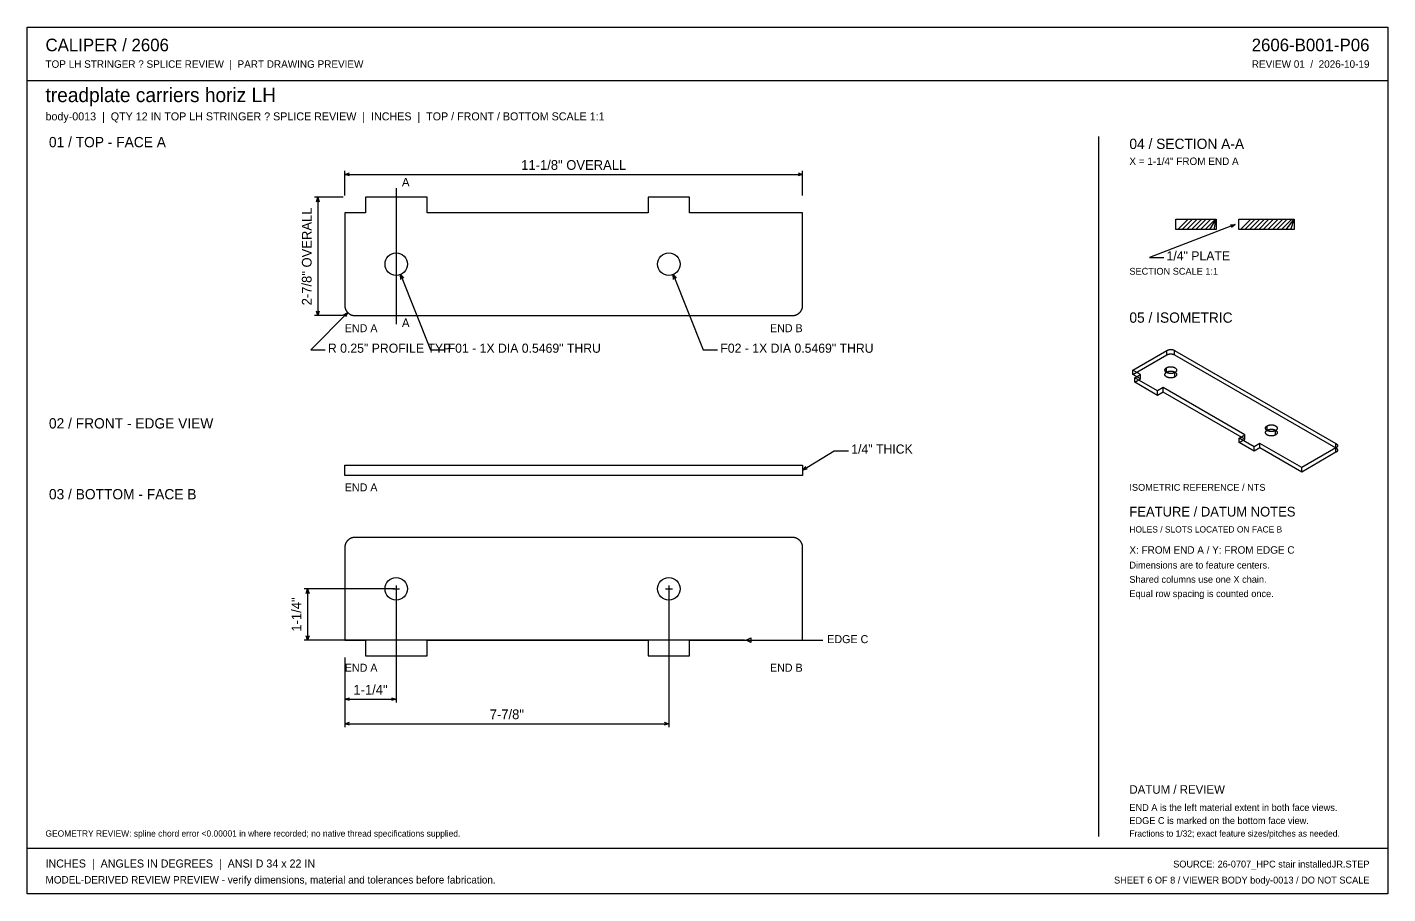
# Model space of a CAD drawing. Header units: inches. Extents: x 0.5 to 33.5, y 0.5 to 21.5.
import ezdxf
from ezdxf.enums import TextEntityAlignment as Align

# ---------------------------------------------------------------- set-up
doc = ezdxf.new("R2010")
doc.units = ezdxf.units.IN
doc.header["$MEASUREMENT"] = 0

msp = doc.modelspace()

# ---------------------------------------------------------------- linework, layer by layer
at = {"layer": 'ANNOTATION'}
for p, q in [((8.188, 17.438), (8.188, 18.035)), ((8.188, 17.951), (8.299, 17.986)), ((8.188, 17.951), (19.312, 17.951)), ((8.299, 17.917), (8.188, 17.951)), ((19.201, 17.986), (19.312, 17.951)), ((19.312, 17.951), (19.201, 17.917)), ((19.312, 17.438), (19.312, 18.035)), ((9.438, 17.618), (9.438, 14.312)), ((8.146, 17.396), (7.451, 17.396)), ((7.5, 17.285), (7.535, 17.396)), ((7.535, 17.396), (7.535, 14.521)), ((7.535, 17.396), (7.569, 17.285)), ((29.819, 16.736), (27.736, 15.931)), ((29.703, 16.728), (29.819, 16.736)), ((29.819, 16.736), (29.728, 16.664)), ((27.736, 15.931), (28.083, 15.931)), ((9.539, 15.517), (10.271, 13.688)), ((9.548, 15.401), (9.539, 15.517)), ((9.539, 15.517), (9.613, 15.427)), ((16.164, 15.517), (16.896, 13.688)), ((16.173, 15.401), (16.164, 15.517)), ((16.164, 15.517), (16.238, 15.427)), ((8.261, 14.594), (7.361, 13.688)), ((7.535, 14.521), (7.5, 14.632)), ((7.569, 14.632), (7.535, 14.521)), ((8.158, 14.54), (8.261, 14.594)), ((8.261, 14.594), (8.207, 14.491)), ((8.146, 14.521), (7.451, 14.521)), ((7.361, 13.688), (7.708, 13.688)), ((10.271, 13.688), (10.618, 13.688)), ((16.896, 13.688), (17.243, 13.688)), ((19.312, 10.764), (20.076, 11.236)), ((20.076, 11.236), (20.424, 11.236)), ((19.312, 10.764), (19.389, 10.852)), ((19.425, 10.793), (19.312, 10.764)), ((9.438, 7.965), (9.438, 7.799)), ((16.062, 7.965), (16.062, 7.799)), ((9.396, 7.882), (7.201, 7.882)), ((7.25, 7.771), (7.285, 7.882)), ((7.285, 7.882), (7.285, 6.632)), ((7.285, 7.882), (7.319, 7.771)), ((9.354, 7.882), (9.521, 7.882)), ((9.438, 7.84), (9.438, 5.118)), ((15.979, 7.882), (16.146, 7.882)), ((16.062, 7.84), (16.062, 4.521)), ((17.896, 6.632), (7.201, 6.632)), ((7.285, 6.632), (7.25, 6.743)), ((7.319, 6.743), (7.285, 6.632)), ((17.938, 6.632), (18.049, 6.688)), ((17.938, 6.632), (19.799, 6.632)), ((18.049, 6.576), (17.938, 6.632)), ((18.049, 6.688), (18.049, 6.576)), ((8.188, 6.215), (8.188, 5.118)), ((8.188, 6.215), (8.188, 4.521)), ((8.188, 5.201), (8.299, 5.236)), ((8.188, 5.201), (9.438, 5.201)), ((8.299, 5.167), (8.188, 5.201)), ((9.326, 5.236), (9.438, 5.201)), ((9.438, 5.201), (9.326, 5.167)), ((8.188, 4.604), (8.299, 4.639)), ((15.951, 4.639), (16.062, 4.604)), ((8.188, 4.604), (16.062, 4.604)), ((8.299, 4.569), (8.188, 4.604)), ((16.062, 4.604), (15.951, 4.569))]:
    msp.add_line(p, q, dxfattribs=at)
at = {"layer": 'OUTLINE'}
for p, q in [((0.472, 21.528), (33.528, 21.528)), ((0.472, 0.472), (0.472, 21.528)), ((33.528, 21.528), (33.528, 0.472)), ((0.472, 20.236), (33.528, 20.236)), ((26.5, 18.875), (26.5, 1.861)), ((10.188, 17.396), (8.688, 17.396)), ((8.688, 17.396), (8.688, 17.021)), ((10.188, 17.021), (10.188, 17.396)), ((16.562, 17.396), (15.562, 17.396)), ((15.562, 17.396), (15.562, 17.021)), ((16.562, 17.021), (16.562, 17.396)), ((8.688, 17.021), (8.188, 17.021)), ((8.188, 17.021), (8.188, 14.771)), ((15.562, 17.021), (10.188, 17.021)), ((19.312, 17.021), (16.562, 17.021)), ((19.312, 14.771), (19.312, 17.021)), ((28.382, 16.861), (29.359, 16.861)), ((28.382, 16.611), (28.382, 16.861)), ((28.424, 16.611), (28.674, 16.861)), ((28.535, 16.611), (28.785, 16.861)), ((28.646, 16.611), (28.896, 16.861)), ((28.757, 16.611), (29.007, 16.861)), ((28.868, 16.611), (29.118, 16.861)), ((28.979, 16.611), (29.229, 16.861)), ((29.09, 16.611), (29.34, 16.861)), ((29.201, 16.611), (29.359, 16.861)), ((29.312, 16.611), (29.359, 16.861)), ((29.359, 16.861), (29.359, 16.611)), ((29.905, 16.861), (31.257, 16.861)), ((29.905, 16.611), (29.905, 16.861)), ((29.947, 16.611), (30.197, 16.861)), ((30.058, 16.611), (30.308, 16.861)), ((30.169, 16.611), (30.419, 16.861)), ((30.28, 16.611), (30.53, 16.861)), ((30.391, 16.611), (30.641, 16.861)), ((30.503, 16.611), (30.753, 16.861)), ((30.614, 16.611), (30.864, 16.861)), ((30.725, 16.611), (30.975, 16.861)), ((30.836, 16.611), (31.086, 16.861)), ((30.947, 16.611), (31.197, 16.861)), ((31.058, 16.611), (31.257, 16.861)), ((31.169, 16.611), (31.257, 16.861)), ((31.257, 16.861), (31.257, 16.611)), ((29.359, 16.611), (28.382, 16.611)), ((31.257, 16.611), (29.905, 16.611)), ((8.188, 14.771), (8.188, 14.765)), ((8.188, 14.765), (8.188, 14.759)), ((8.188, 14.759), (8.188, 14.752)), ((8.188, 14.752), (8.189, 14.746)), ((8.189, 14.746), (8.189, 14.74)), ((8.189, 14.74), (8.19, 14.734)), ((8.19, 14.734), (8.191, 14.728)), ((8.191, 14.728), (8.192, 14.722)), ((8.192, 14.722), (8.194, 14.716)), ((8.194, 14.716), (8.195, 14.71)), ((8.195, 14.71), (8.197, 14.704)), ((8.197, 14.704), (8.198, 14.698)), ((8.198, 14.698), (8.2, 14.692)), ((8.2, 14.692), (8.202, 14.687)), ((8.202, 14.687), (8.204, 14.681)), ((8.204, 14.681), (8.207, 14.675)), ((8.207, 14.675), (8.209, 14.67)), ((8.209, 14.67), (8.212, 14.664)), ((8.212, 14.664), (8.214, 14.658)), ((8.214, 14.658), (8.217, 14.653)), ((8.217, 14.653), (8.22, 14.648)), ((8.22, 14.648), (8.223, 14.642)), ((8.223, 14.642), (8.226, 14.637)), ((8.226, 14.637), (8.23, 14.632)), ((8.23, 14.632), (8.233, 14.627)), ((8.233, 14.627), (8.237, 14.622)), ((8.237, 14.622), (8.24, 14.617)), ((8.24, 14.617), (8.244, 14.612)), ((8.244, 14.612), (8.248, 14.608)), ((8.248, 14.608), (8.252, 14.603)), ((8.252, 14.603), (8.256, 14.598)), ((8.256, 14.598), (8.261, 14.594)), ((8.261, 14.594), (8.265, 14.59)), ((8.265, 14.59), (8.27, 14.586)), ((8.27, 14.586), (8.274, 14.582)), ((8.274, 14.582), (8.279, 14.578)), ((8.279, 14.578), (8.284, 14.574)), ((8.284, 14.574), (8.289, 14.57)), ((8.289, 14.57), (8.294, 14.566)), ((8.294, 14.566), (8.299, 14.563)), ((8.299, 14.563), (8.304, 14.56)), ((8.304, 14.56), (8.309, 14.556)), ((8.309, 14.556), (8.314, 14.553)), ((8.314, 14.553), (8.32, 14.55)), ((8.32, 14.55), (8.325, 14.548)), ((8.325, 14.548), (8.331, 14.545)), ((8.331, 14.545), (8.336, 14.542)), ((19.164, 14.542), (19.169, 14.545)), ((19.169, 14.545), (19.175, 14.548)), ((19.175, 14.548), (19.18, 14.55)), ((19.18, 14.55), (19.186, 14.553)), ((19.186, 14.553), (19.191, 14.556)), ((19.191, 14.556), (19.196, 14.56)), ((19.196, 14.56), (19.201, 14.563)), ((19.201, 14.563), (19.206, 14.566)), ((19.206, 14.566), (19.211, 14.57)), ((19.211, 14.57), (19.216, 14.574)), ((19.216, 14.574), (19.221, 14.578)), ((19.221, 14.578), (19.226, 14.582)), ((19.226, 14.582), (19.23, 14.586)), ((19.23, 14.586), (19.235, 14.59)), ((19.235, 14.59), (19.239, 14.594)), ((19.239, 14.594), (19.244, 14.598)), ((19.244, 14.598), (19.248, 14.603)), ((19.248, 14.603), (19.252, 14.608)), ((19.252, 14.608), (19.256, 14.612)), ((19.256, 14.612), (19.26, 14.617)), ((19.26, 14.617), (19.263, 14.622)), ((19.263, 14.622), (19.267, 14.627)), ((19.267, 14.627), (19.27, 14.632)), ((19.27, 14.632), (19.274, 14.637)), ((19.274, 14.637), (19.277, 14.642)), ((19.277, 14.642), (19.28, 14.648)), ((19.28, 14.648), (19.283, 14.653)), ((19.283, 14.653), (19.286, 14.658)), ((19.286, 14.658), (19.288, 14.664)), ((19.288, 14.664), (19.291, 14.67)), ((19.291, 14.67), (19.293, 14.675)), ((19.293, 14.675), (19.296, 14.681)), ((19.296, 14.681), (19.298, 14.687)), ((19.298, 14.687), (19.3, 14.692)), ((19.3, 14.692), (19.302, 14.698)), ((19.302, 14.698), (19.303, 14.704)), ((19.303, 14.704), (19.305, 14.71)), ((19.305, 14.71), (19.306, 14.716)), ((19.306, 14.716), (19.308, 14.722)), ((19.308, 14.722), (19.309, 14.728)), ((19.309, 14.728), (19.31, 14.734)), ((19.31, 14.734), (19.311, 14.74)), ((19.311, 14.746), (19.312, 14.752)), ((19.311, 14.74), (19.311, 14.746)), ((19.312, 14.765), (19.312, 14.771)), ((19.312, 14.759), (19.312, 14.765)), ((19.312, 14.752), (19.312, 14.759)), ((8.336, 14.542), (8.342, 14.54)), ((8.342, 14.54), (8.348, 14.538)), ((8.348, 14.538), (8.353, 14.535)), ((8.353, 14.535), (8.359, 14.533)), ((8.359, 14.533), (8.365, 14.532)), ((8.365, 14.532), (8.371, 14.53)), ((8.371, 14.53), (8.377, 14.528)), ((8.377, 14.528), (8.383, 14.527)), ((8.383, 14.527), (8.389, 14.526)), ((8.389, 14.526), (8.395, 14.525)), ((8.395, 14.525), (8.401, 14.524)), ((8.401, 14.524), (8.407, 14.523)), ((8.407, 14.523), (8.413, 14.522)), ((8.413, 14.522), (8.419, 14.522)), ((8.419, 14.522), (8.425, 14.521)), ((8.425, 14.521), (8.431, 14.521)), ((8.431, 14.521), (8.438, 14.521)), ((8.438, 14.521), (19.062, 14.521)), ((19.062, 14.521), (19.069, 14.521)), ((19.069, 14.521), (19.075, 14.521)), ((19.075, 14.521), (19.081, 14.522)), ((19.081, 14.522), (19.087, 14.522)), ((19.087, 14.522), (19.093, 14.523)), ((19.093, 14.523), (19.099, 14.524)), ((19.099, 14.524), (19.105, 14.525)), ((19.105, 14.525), (19.111, 14.526)), ((19.111, 14.526), (19.117, 14.527)), ((19.117, 14.527), (19.123, 14.528)), ((19.123, 14.528), (19.129, 14.53)), ((19.129, 14.53), (19.135, 14.532)), ((19.135, 14.532), (19.141, 14.533)), ((19.141, 14.533), (19.147, 14.535)), ((19.147, 14.535), (19.152, 14.538)), ((19.152, 14.538), (19.158, 14.54)), ((19.158, 14.54), (19.164, 14.542)), ((27.333, 13.196), (28.163, 13.675)), ((27.333, 13.089), (28.163, 13.568)), ((28.163, 13.675), (28.166, 13.676)), ((28.163, 13.568), (28.163, 13.675)), ((28.163, 13.568), (28.166, 13.57)), ((28.166, 13.676), (28.168, 13.677)), ((28.166, 13.57), (28.168, 13.571)), ((28.168, 13.677), (28.17, 13.679)), ((28.168, 13.571), (28.17, 13.572)), ((28.17, 13.679), (28.173, 13.68)), ((28.17, 13.572), (28.173, 13.573)), ((28.173, 13.68), (28.175, 13.681)), ((28.173, 13.573), (28.175, 13.575)), ((28.175, 13.681), (28.178, 13.682)), ((28.175, 13.575), (28.178, 13.576)), ((28.178, 13.682), (28.18, 13.683)), ((28.178, 13.576), (28.18, 13.577)), ((28.18, 13.683), (28.183, 13.684)), ((28.18, 13.577), (28.183, 13.578)), ((28.183, 13.684), (28.186, 13.685)), ((28.183, 13.578), (28.186, 13.579)), ((28.186, 13.685), (28.189, 13.686)), ((28.186, 13.579), (28.189, 13.58)), ((28.189, 13.686), (28.191, 13.687)), ((28.189, 13.58), (28.191, 13.581)), ((28.191, 13.687), (28.194, 13.688)), ((28.191, 13.581), (28.194, 13.582)), ((28.194, 13.688), (28.197, 13.689)), ((28.194, 13.582), (28.197, 13.582)), ((28.197, 13.689), (28.2, 13.69)), ((28.197, 13.582), (28.2, 13.583)), ((28.2, 13.69), (28.203, 13.691)), ((28.2, 13.583), (28.203, 13.584)), ((28.203, 13.691), (28.206, 13.691)), ((28.203, 13.584), (28.206, 13.585)), ((28.206, 13.691), (28.209, 13.692)), ((28.206, 13.585), (28.209, 13.585)), ((28.209, 13.692), (28.212, 13.693)), ((28.209, 13.585), (28.212, 13.586)), ((28.212, 13.693), (28.215, 13.693)), ((28.212, 13.586), (28.215, 13.587)), ((28.215, 13.693), (28.218, 13.694)), ((28.215, 13.587), (28.218, 13.587)), ((28.218, 13.694), (28.221, 13.694)), ((28.218, 13.587), (28.221, 13.588)), ((28.221, 13.694), (28.224, 13.695)), ((28.221, 13.588), (28.224, 13.588)), ((28.224, 13.695), (28.227, 13.695)), ((28.224, 13.588), (28.227, 13.589)), ((28.227, 13.695), (28.23, 13.696)), ((28.227, 13.589), (28.23, 13.589)), ((28.23, 13.696), (28.233, 13.696)), ((28.23, 13.589), (28.233, 13.589)), ((28.233, 13.696), (28.236, 13.696)), ((28.233, 13.589), (28.236, 13.59)), ((28.236, 13.696), (28.24, 13.696)), ((28.236, 13.59), (28.24, 13.59)), ((28.24, 13.696), (28.243, 13.697)), ((28.24, 13.59), (28.243, 13.59)), ((28.243, 13.697), (28.246, 13.697)), ((28.243, 13.59), (28.246, 13.59)), ((28.246, 13.697), (28.249, 13.697)), ((28.246, 13.59), (28.249, 13.59)), ((28.249, 13.697), (28.252, 13.697)), ((28.249, 13.59), (28.252, 13.59)), ((28.252, 13.697), (28.256, 13.697)), ((28.252, 13.59), (28.256, 13.59)), ((28.256, 13.697), (28.259, 13.697)), ((28.256, 13.59), (28.259, 13.59)), ((28.259, 13.697), (28.262, 13.697)), ((28.259, 13.59), (28.262, 13.59)), ((28.262, 13.697), (28.265, 13.697)), ((28.262, 13.59), (28.265, 13.59)), ((28.265, 13.697), (28.268, 13.697)), ((28.265, 13.59), (28.268, 13.59)), ((28.268, 13.697), (28.272, 13.696)), ((28.268, 13.59), (28.272, 13.59)), ((28.272, 13.696), (28.275, 13.696)), ((28.272, 13.59), (28.275, 13.59)), ((28.275, 13.696), (28.278, 13.696)), ((28.275, 13.59), (28.278, 13.589)), ((28.278, 13.696), (28.281, 13.696)), ((28.278, 13.589), (28.281, 13.589)), ((28.281, 13.696), (28.284, 13.695)), ((28.281, 13.589), (28.284, 13.589)), ((28.284, 13.695), (28.287, 13.695)), ((28.284, 13.589), (28.287, 13.588)), ((28.287, 13.695), (28.29, 13.694)), ((28.287, 13.588), (28.29, 13.588)), ((28.29, 13.694), (28.293, 13.694)), ((28.29, 13.588), (28.293, 13.587)), ((28.293, 13.694), (28.296, 13.693)), ((28.293, 13.587), (28.296, 13.587)), ((28.296, 13.693), (28.3, 13.693)), ((28.296, 13.587), (28.3, 13.586)), ((28.3, 13.693), (28.303, 13.692)), ((28.3, 13.586), (28.303, 13.585)), ((28.303, 13.692), (28.305, 13.691)), ((28.303, 13.585), (28.305, 13.585)), ((28.305, 13.691), (28.308, 13.691)), ((28.305, 13.585), (28.308, 13.584)), ((28.308, 13.691), (28.311, 13.69)), ((28.308, 13.584), (28.311, 13.583)), ((28.311, 13.69), (28.314, 13.689)), ((28.311, 13.583), (28.314, 13.582)), ((28.314, 13.689), (28.317, 13.688)), ((28.314, 13.582), (28.317, 13.582)), ((28.317, 13.688), (28.32, 13.687)), ((28.317, 13.582), (28.32, 13.581)), ((28.32, 13.687), (28.323, 13.686)), ((28.32, 13.581), (28.323, 13.58)), ((28.323, 13.686), (28.325, 13.685)), ((28.323, 13.58), (28.325, 13.579)), ((28.325, 13.685), (28.328, 13.684)), ((28.325, 13.579), (28.328, 13.578)), ((28.328, 13.684), (28.331, 13.683)), ((28.328, 13.578), (28.331, 13.577)), ((28.331, 13.683), (28.333, 13.682)), ((28.331, 13.577), (28.333, 13.576)), ((28.333, 13.682), (28.336, 13.681)), ((28.333, 13.576), (28.336, 13.575)), ((28.336, 13.681), (28.338, 13.68)), ((28.336, 13.575), (28.338, 13.573)), ((28.338, 13.68), (28.341, 13.679)), ((28.338, 13.573), (28.341, 13.572)), ((28.341, 13.679), (28.343, 13.677)), ((28.341, 13.572), (28.343, 13.571)), ((28.343, 13.677), (28.346, 13.676)), ((28.343, 13.571), (28.346, 13.57)), ((28.346, 13.676), (28.348, 13.675)), ((28.346, 13.57), (28.348, 13.568)), ((28.348, 13.568), (28.348, 13.675)), ((28.348, 13.675), (32.267, 11.412)), ((28.348, 13.568), (32.267, 11.305)), ((28.119, 13.22), (28.121, 13.223)), ((28.121, 13.223), (28.124, 13.227)), ((28.124, 13.227), (28.127, 13.231)), ((28.127, 13.231), (28.13, 13.235)), ((28.13, 13.235), (28.133, 13.238)), ((28.133, 13.238), (28.137, 13.241)), ((28.137, 13.241), (28.141, 13.245)), ((28.141, 13.245), (28.145, 13.248)), ((28.145, 13.248), (28.15, 13.251)), ((28.15, 13.251), (28.155, 13.254)), ((28.155, 13.254), (28.16, 13.257)), ((28.155, 13.147), (28.155, 13.254)), ((28.16, 13.257), (28.165, 13.259)), ((28.165, 13.259), (28.171, 13.262)), ((28.171, 13.262), (28.176, 13.264)), ((28.176, 13.264), (28.182, 13.266)), ((28.182, 13.266), (28.188, 13.268)), ((28.188, 13.268), (28.195, 13.27)), ((28.195, 13.27), (28.201, 13.272)), ((28.201, 13.272), (28.208, 13.273)), ((28.208, 13.273), (28.214, 13.275)), ((28.214, 13.275), (28.221, 13.276)), ((28.221, 13.276), (28.228, 13.276)), ((28.228, 13.276), (28.235, 13.277)), ((28.235, 13.277), (28.242, 13.278)), ((28.242, 13.278), (28.249, 13.278)), ((28.249, 13.278), (28.256, 13.278)), ((28.256, 13.278), (28.263, 13.278)), ((28.263, 13.278), (28.27, 13.278)), ((28.27, 13.278), (28.277, 13.277)), ((28.277, 13.277), (28.283, 13.276)), ((28.283, 13.276), (28.29, 13.276)), ((28.29, 13.276), (28.297, 13.275)), ((28.297, 13.275), (28.304, 13.273)), ((28.304, 13.273), (28.31, 13.272)), ((28.31, 13.272), (28.317, 13.27)), ((28.317, 13.27), (28.323, 13.268)), ((28.323, 13.268), (28.329, 13.266)), ((28.329, 13.266), (28.335, 13.264)), ((28.335, 13.264), (28.341, 13.262)), ((28.341, 13.262), (28.346, 13.259)), ((28.346, 13.259), (28.351, 13.257)), ((28.351, 13.257), (28.356, 13.254)), ((28.356, 13.254), (28.361, 13.251)), ((28.361, 13.251), (28.366, 13.248)), ((28.366, 13.248), (28.37, 13.245)), ((28.37, 13.245), (28.374, 13.241)), ((28.374, 13.241), (28.378, 13.238)), ((28.378, 13.238), (28.381, 13.235)), ((28.381, 13.235), (28.385, 13.231)), ((28.385, 13.231), (28.387, 13.227)), ((28.387, 13.227), (28.39, 13.223)), ((28.39, 13.223), (28.392, 13.22)), ((27.333, 13.089), (27.333, 13.196)), ((27.518, 13.089), (27.333, 13.196)), ((27.518, 12.983), (27.333, 13.089)), ((27.379, 13.009), (27.518, 13.089)), ((27.933, 12.69), (27.379, 13.009)), ((27.379, 12.903), (27.379, 13.009)), ((27.379, 12.903), (27.518, 12.983)), ((27.933, 12.583), (27.379, 12.903)), ((27.518, 12.983), (27.518, 13.089)), ((28.113, 13.2), (28.114, 13.204)), ((28.113, 13.196), (28.113, 13.2)), ((28.113, 13.192), (28.113, 13.196)), ((28.114, 13.188), (28.113, 13.192)), ((28.113, 13.093), (28.114, 13.097)), ((28.113, 13.089), (28.113, 13.093)), ((28.113, 13.085), (28.113, 13.089)), ((28.114, 13.081), (28.113, 13.085)), ((28.114, 13.208), (28.116, 13.212)), ((28.114, 13.204), (28.114, 13.208)), ((28.114, 13.184), (28.114, 13.188)), ((28.116, 13.18), (28.114, 13.184)), ((28.114, 13.101), (28.116, 13.105)), ((28.114, 13.097), (28.114, 13.101)), ((28.114, 13.077), (28.114, 13.081)), ((28.116, 13.073), (28.114, 13.077)), ((28.116, 13.212), (28.117, 13.216)), ((28.117, 13.176), (28.116, 13.18)), ((28.116, 13.105), (28.117, 13.109)), ((28.117, 13.069), (28.116, 13.073)), ((28.117, 13.216), (28.119, 13.22)), ((28.119, 13.172), (28.117, 13.176)), ((28.117, 13.109), (28.119, 13.113)), ((28.119, 13.065), (28.117, 13.069)), ((28.121, 13.168), (28.119, 13.172)), ((28.119, 13.113), (28.121, 13.117)), ((28.121, 13.061), (28.119, 13.065)), ((28.124, 13.164), (28.121, 13.168)), ((28.121, 13.117), (28.124, 13.121)), ((28.124, 13.058), (28.121, 13.061)), ((28.127, 13.16), (28.124, 13.164)), ((28.124, 13.121), (28.127, 13.124)), ((28.127, 13.054), (28.124, 13.058)), ((28.13, 13.157), (28.127, 13.16)), ((28.127, 13.124), (28.13, 13.128)), ((28.13, 13.05), (28.127, 13.054)), ((28.133, 13.153), (28.13, 13.157)), ((28.13, 13.128), (28.133, 13.132)), ((28.133, 13.047), (28.13, 13.05)), ((28.137, 13.15), (28.133, 13.153)), ((28.133, 13.132), (28.137, 13.135)), ((28.137, 13.043), (28.133, 13.047)), ((28.141, 13.147), (28.137, 13.15)), ((28.137, 13.135), (28.141, 13.138)), ((28.141, 13.04), (28.137, 13.043)), ((28.145, 13.143), (28.141, 13.147)), ((28.141, 13.138), (28.145, 13.141)), ((28.145, 13.037), (28.141, 13.04)), ((28.145, 13.141), (28.15, 13.145)), ((28.15, 13.14), (28.145, 13.143)), ((28.15, 13.034), (28.145, 13.037)), ((28.15, 13.145), (28.155, 13.147)), ((28.155, 13.137), (28.15, 13.14)), ((28.155, 13.031), (28.15, 13.034)), ((28.155, 13.147), (28.16, 13.15)), ((28.16, 13.135), (28.155, 13.137)), ((28.16, 13.028), (28.155, 13.031)), ((28.16, 13.15), (28.165, 13.153)), ((28.165, 13.132), (28.16, 13.135)), ((28.165, 13.026), (28.16, 13.028)), ((28.165, 13.153), (28.171, 13.155)), ((28.171, 13.13), (28.165, 13.132)), ((28.171, 13.023), (28.165, 13.026)), ((28.171, 13.155), (28.176, 13.158)), ((28.176, 13.127), (28.171, 13.13)), ((28.176, 13.021), (28.171, 13.023)), ((28.176, 13.158), (28.182, 13.16)), ((28.182, 13.125), (28.176, 13.127)), ((28.182, 13.019), (28.176, 13.021)), ((28.182, 13.16), (28.188, 13.162)), ((28.188, 13.123), (28.182, 13.125)), ((28.188, 13.017), (28.182, 13.019)), ((28.188, 13.162), (28.195, 13.164)), ((28.195, 13.121), (28.188, 13.123)), ((28.195, 13.015), (28.188, 13.017)), ((28.195, 13.164), (28.201, 13.165)), ((28.201, 13.12), (28.195, 13.121)), ((28.201, 13.013), (28.195, 13.015)), ((28.201, 13.165), (28.208, 13.167)), ((28.208, 13.118), (28.201, 13.12)), ((28.208, 13.012), (28.201, 13.013)), ((28.208, 13.167), (28.214, 13.168)), ((28.214, 13.117), (28.208, 13.118)), ((28.214, 13.01), (28.208, 13.012)), ((28.214, 13.168), (28.221, 13.169)), ((28.221, 13.116), (28.214, 13.117)), ((28.221, 13.009), (28.214, 13.01)), ((28.221, 13.169), (28.228, 13.17)), ((28.228, 13.115), (28.221, 13.116)), ((28.228, 13.008), (28.221, 13.009)), ((28.228, 13.17), (28.235, 13.171)), ((28.235, 13.114), (28.228, 13.115)), ((28.235, 13.008), (28.228, 13.008)), ((28.235, 13.171), (28.242, 13.171)), ((28.242, 13.114), (28.235, 13.114)), ((28.242, 13.007), (28.235, 13.008)), ((28.242, 13.171), (28.249, 13.171)), ((28.249, 13.113), (28.242, 13.114)), ((28.249, 13.007), (28.242, 13.007)), ((28.249, 13.171), (28.256, 13.172)), ((28.256, 13.113), (28.249, 13.113)), ((28.256, 13.007), (28.249, 13.007)), ((28.256, 13.172), (28.263, 13.171)), ((28.263, 13.113), (28.256, 13.113)), ((28.263, 13.007), (28.256, 13.007)), ((28.263, 13.171), (28.27, 13.171)), ((28.27, 13.114), (28.263, 13.113)), ((28.27, 13.007), (28.263, 13.007)), ((28.27, 13.171), (28.277, 13.171)), ((28.277, 13.114), (28.27, 13.114)), ((28.277, 13.008), (28.27, 13.007)), ((28.277, 13.171), (28.283, 13.17)), ((28.283, 13.115), (28.277, 13.114)), ((28.283, 13.008), (28.277, 13.008)), ((28.283, 13.17), (28.29, 13.169)), ((28.29, 13.116), (28.283, 13.115)), ((28.29, 13.009), (28.283, 13.008)), ((28.29, 13.169), (28.297, 13.168)), ((28.297, 13.117), (28.29, 13.116)), ((28.297, 13.01), (28.29, 13.009)), ((28.297, 13.168), (28.304, 13.167)), ((28.304, 13.118), (28.297, 13.117)), ((28.304, 13.012), (28.297, 13.01)), ((28.304, 13.167), (28.31, 13.165)), ((28.31, 13.12), (28.304, 13.118)), ((28.31, 13.013), (28.304, 13.012)), ((28.31, 13.165), (28.317, 13.164)), ((28.317, 13.121), (28.31, 13.12)), ((28.317, 13.015), (28.31, 13.013)), ((28.317, 13.164), (28.323, 13.162)), ((28.323, 13.123), (28.317, 13.121)), ((28.323, 13.017), (28.317, 13.015)), ((28.323, 13.162), (28.329, 13.16)), ((28.329, 13.125), (28.323, 13.123)), ((28.329, 13.019), (28.323, 13.017)), ((28.329, 13.16), (28.335, 13.158)), ((28.335, 13.127), (28.329, 13.125)), ((28.335, 13.021), (28.329, 13.019)), ((28.335, 13.158), (28.341, 13.155)), ((28.341, 13.13), (28.335, 13.127)), ((28.341, 13.023), (28.335, 13.021)), ((28.341, 13.155), (28.346, 13.153)), ((28.346, 13.132), (28.341, 13.13)), ((28.346, 13.026), (28.341, 13.023)), ((28.346, 13.153), (28.351, 13.15)), ((28.351, 13.135), (28.346, 13.132)), ((28.351, 13.028), (28.346, 13.026)), ((28.351, 13.15), (28.356, 13.147)), ((28.356, 13.137), (28.351, 13.135)), ((28.356, 13.031), (28.351, 13.028)), ((28.356, 13.147), (28.361, 13.145)), ((28.361, 13.14), (28.356, 13.137)), ((28.356, 13.031), (28.356, 13.137)), ((28.361, 13.034), (28.356, 13.031)), ((28.361, 13.145), (28.366, 13.141)), ((28.366, 13.143), (28.361, 13.14)), ((28.366, 13.037), (28.361, 13.034)), ((28.37, 13.147), (28.366, 13.143)), ((28.366, 13.141), (28.37, 13.138)), ((28.37, 13.04), (28.366, 13.037)), ((28.374, 13.15), (28.37, 13.147)), ((28.37, 13.138), (28.374, 13.135)), ((28.374, 13.043), (28.37, 13.04)), ((28.378, 13.153), (28.374, 13.15)), ((28.374, 13.135), (28.378, 13.132)), ((28.378, 13.047), (28.374, 13.043)), ((28.381, 13.157), (28.378, 13.153)), ((28.378, 13.132), (28.381, 13.128)), ((28.381, 13.05), (28.378, 13.047)), ((28.385, 13.16), (28.381, 13.157)), ((28.381, 13.128), (28.385, 13.124)), ((28.385, 13.054), (28.381, 13.05)), ((28.387, 13.164), (28.385, 13.16)), ((28.385, 13.124), (28.387, 13.121)), ((28.387, 13.058), (28.385, 13.054)), ((28.39, 13.168), (28.387, 13.164)), ((28.387, 13.121), (28.39, 13.117)), ((28.39, 13.061), (28.387, 13.058)), ((28.392, 13.172), (28.39, 13.168)), ((28.39, 13.117), (28.392, 13.113)), ((28.392, 13.065), (28.39, 13.061)), ((28.392, 13.22), (28.394, 13.216)), ((28.394, 13.176), (28.392, 13.172)), ((28.392, 13.113), (28.394, 13.109)), ((28.394, 13.069), (28.392, 13.065)), ((28.394, 13.216), (28.395, 13.212)), ((28.395, 13.18), (28.394, 13.176)), ((28.394, 13.109), (28.395, 13.105)), ((28.395, 13.073), (28.394, 13.069)), ((28.395, 13.212), (28.397, 13.208)), ((28.397, 13.184), (28.395, 13.18)), ((28.395, 13.105), (28.397, 13.101)), ((28.397, 13.077), (28.395, 13.073)), ((28.397, 13.208), (28.398, 13.204)), ((28.398, 13.188), (28.397, 13.184)), ((28.397, 13.101), (28.398, 13.097)), ((28.398, 13.081), (28.397, 13.077)), ((28.398, 13.204), (28.398, 13.2)), ((28.398, 13.2), (28.398, 13.196)), ((28.398, 13.196), (28.398, 13.192)), ((28.398, 13.192), (28.398, 13.188)), ((28.398, 13.097), (28.398, 13.093)), ((28.398, 13.093), (28.398, 13.089)), ((28.398, 13.089), (28.398, 13.085)), ((28.398, 13.085), (28.398, 13.081)), ((28.071, 12.77), (27.933, 12.69)), ((27.933, 12.583), (27.933, 12.69)), ((28.071, 12.663), (27.933, 12.583)), ((28.071, 12.663), (28.071, 12.77)), ((30.054, 11.625), (28.071, 12.77)), ((30.054, 11.518), (28.071, 12.663)), ((29.916, 11.545), (30.054, 11.625)), ((30.054, 11.518), (30.054, 11.625)), ((30.557, 11.789), (30.558, 11.793)), ((30.557, 11.785), (30.557, 11.789)), ((30.557, 11.781), (30.557, 11.785)), ((30.558, 11.777), (30.557, 11.781)), ((30.557, 11.682), (30.558, 11.686)), ((30.557, 11.678), (30.557, 11.682)), ((30.557, 11.674), (30.557, 11.678)), ((30.558, 11.67), (30.557, 11.674)), ((30.558, 11.797), (30.56, 11.801)), ((30.558, 11.793), (30.558, 11.797)), ((30.558, 11.773), (30.558, 11.777)), ((30.56, 11.769), (30.558, 11.773)), ((30.558, 11.69), (30.56, 11.694)), ((30.558, 11.686), (30.558, 11.69)), ((30.558, 11.666), (30.558, 11.67)), ((30.56, 11.662), (30.558, 11.666)), ((30.56, 11.801), (30.561, 11.805)), ((30.561, 11.765), (30.56, 11.769)), ((30.56, 11.694), (30.561, 11.698)), ((30.561, 11.658), (30.56, 11.662)), ((30.561, 11.805), (30.563, 11.809)), ((30.563, 11.761), (30.561, 11.765)), ((30.561, 11.698), (30.563, 11.702)), ((30.563, 11.654), (30.561, 11.658)), ((30.563, 11.809), (30.565, 11.812)), ((30.565, 11.757), (30.563, 11.761)), ((30.563, 11.702), (30.565, 11.706)), ((30.565, 11.65), (30.563, 11.654)), ((30.565, 11.812), (30.568, 11.816)), ((30.568, 11.753), (30.565, 11.757)), ((30.565, 11.706), (30.568, 11.71)), ((30.568, 11.647), (30.565, 11.65)), ((30.568, 11.816), (30.571, 11.82)), ((30.571, 11.749), (30.568, 11.753)), ((30.568, 11.71), (30.571, 11.713)), ((30.571, 11.643), (30.568, 11.647)), ((30.571, 11.82), (30.574, 11.823)), ((30.574, 11.746), (30.571, 11.749)), ((30.571, 11.713), (30.574, 11.717)), ((30.574, 11.639), (30.571, 11.643)), ((30.574, 11.823), (30.577, 11.827)), ((30.577, 11.742), (30.574, 11.746)), ((30.574, 11.717), (30.577, 11.72)), ((30.577, 11.636), (30.574, 11.639)), ((30.577, 11.827), (30.581, 11.83)), ((30.581, 11.739), (30.577, 11.742)), ((30.577, 11.72), (30.581, 11.724)), ((30.581, 11.632), (30.577, 11.636)), ((30.581, 11.83), (30.585, 11.834)), ((30.585, 11.736), (30.581, 11.739)), ((30.581, 11.724), (30.585, 11.727)), ((30.585, 11.629), (30.581, 11.632)), ((30.585, 11.834), (30.589, 11.837)), ((30.589, 11.732), (30.585, 11.736)), ((30.585, 11.727), (30.589, 11.73)), ((30.589, 11.626), (30.585, 11.629)), ((30.589, 11.837), (30.594, 11.84)), ((30.589, 11.73), (30.594, 11.733)), ((30.594, 11.729), (30.589, 11.732)), ((30.594, 11.623), (30.589, 11.626)), ((30.594, 11.84), (30.599, 11.843)), ((30.594, 11.733), (30.599, 11.736)), ((30.599, 11.726), (30.594, 11.729)), ((30.599, 11.62), (30.594, 11.623)), ((30.599, 11.843), (30.604, 11.846)), ((30.599, 11.736), (30.599, 11.843)), ((30.599, 11.736), (30.604, 11.739)), ((30.604, 11.724), (30.599, 11.726)), ((30.604, 11.617), (30.599, 11.62)), ((30.604, 11.846), (30.609, 11.848)), ((30.604, 11.739), (30.609, 11.742)), ((30.609, 11.721), (30.604, 11.724)), ((30.609, 11.614), (30.604, 11.617)), ((30.609, 11.848), (30.615, 11.851)), ((30.609, 11.742), (30.615, 11.744)), ((30.615, 11.718), (30.609, 11.721)), ((30.615, 11.612), (30.609, 11.614)), ((30.615, 11.851), (30.62, 11.853)), ((30.615, 11.744), (30.62, 11.747)), ((30.62, 11.716), (30.615, 11.718)), ((30.62, 11.61), (30.615, 11.612)), ((30.62, 11.853), (30.626, 11.855)), ((30.62, 11.747), (30.626, 11.749)), ((30.626, 11.714), (30.62, 11.716)), ((30.626, 11.607), (30.62, 11.61)), ((30.626, 11.855), (30.632, 11.857)), ((30.626, 11.749), (30.632, 11.751)), ((30.632, 11.712), (30.626, 11.714)), ((30.632, 11.606), (30.626, 11.607)), ((30.632, 11.857), (30.639, 11.859)), ((30.632, 11.751), (30.639, 11.753)), ((30.639, 11.71), (30.632, 11.712)), ((30.639, 11.604), (30.632, 11.606)), ((30.639, 11.859), (30.645, 11.861)), ((30.639, 11.753), (30.645, 11.754)), ((30.645, 11.709), (30.639, 11.71)), ((30.645, 11.602), (30.639, 11.604)), ((30.645, 11.861), (30.651, 11.862)), ((30.645, 11.754), (30.651, 11.756)), ((30.651, 11.707), (30.645, 11.709)), ((30.651, 11.601), (30.645, 11.602)), ((30.651, 11.862), (30.658, 11.863)), ((30.651, 11.756), (30.658, 11.757)), ((30.658, 11.706), (30.651, 11.707)), ((30.658, 11.599), (30.651, 11.601)), ((30.658, 11.863), (30.665, 11.865)), ((30.658, 11.757), (30.665, 11.758)), ((30.665, 11.705), (30.658, 11.706)), ((30.665, 11.598), (30.658, 11.599)), ((30.665, 11.865), (30.672, 11.865)), ((30.665, 11.758), (30.672, 11.759)), ((30.672, 11.704), (30.665, 11.705)), ((30.672, 11.597), (30.665, 11.598)), ((30.672, 11.865), (30.679, 11.866)), ((30.672, 11.759), (30.679, 11.76)), ((30.679, 11.703), (30.672, 11.704)), ((30.679, 11.597), (30.672, 11.597)), ((30.679, 11.866), (30.686, 11.867)), ((30.679, 11.76), (30.686, 11.76)), ((30.686, 11.703), (30.679, 11.703)), ((30.686, 11.596), (30.679, 11.597)), ((30.686, 11.867), (30.693, 11.867)), ((30.686, 11.76), (30.693, 11.76)), ((30.693, 11.702), (30.686, 11.703)), ((30.693, 11.596), (30.686, 11.596)), ((30.693, 11.867), (30.7, 11.867)), ((30.693, 11.76), (30.7, 11.761)), ((30.7, 11.702), (30.693, 11.702)), ((30.7, 11.596), (30.693, 11.596)), ((30.7, 11.867), (30.707, 11.867)), ((30.7, 11.761), (30.707, 11.76)), ((30.707, 11.702), (30.7, 11.702)), ((30.707, 11.596), (30.7, 11.596)), ((30.707, 11.867), (30.714, 11.867)), ((30.707, 11.76), (30.714, 11.76)), ((30.714, 11.703), (30.707, 11.702)), ((30.714, 11.596), (30.707, 11.596)), ((30.714, 11.867), (30.72, 11.866)), ((30.714, 11.76), (30.72, 11.76)), ((30.72, 11.703), (30.714, 11.703)), ((30.72, 11.597), (30.714, 11.596)), ((30.72, 11.866), (30.727, 11.865)), ((30.72, 11.76), (30.727, 11.759)), ((30.727, 11.704), (30.72, 11.703)), ((30.727, 11.597), (30.72, 11.597)), ((30.727, 11.865), (30.734, 11.865)), ((30.727, 11.759), (30.734, 11.758)), ((30.734, 11.705), (30.727, 11.704)), ((30.734, 11.598), (30.727, 11.597)), ((30.734, 11.865), (30.741, 11.863)), ((30.734, 11.758), (30.741, 11.757)), ((30.741, 11.706), (30.734, 11.705)), ((30.741, 11.599), (30.734, 11.598)), ((30.741, 11.863), (30.748, 11.862)), ((30.741, 11.757), (30.748, 11.756)), ((30.748, 11.707), (30.741, 11.706)), ((30.748, 11.601), (30.741, 11.599)), ((30.748, 11.862), (30.754, 11.861)), ((30.748, 11.756), (30.754, 11.754)), ((30.754, 11.709), (30.748, 11.707)), ((30.754, 11.602), (30.748, 11.601)), ((30.754, 11.861), (30.761, 11.859)), ((30.754, 11.754), (30.761, 11.753)), ((30.761, 11.71), (30.754, 11.709)), ((30.761, 11.604), (30.754, 11.602)), ((30.761, 11.859), (30.767, 11.857)), ((30.761, 11.753), (30.767, 11.751)), ((30.767, 11.712), (30.761, 11.71)), ((30.767, 11.606), (30.761, 11.604)), ((30.767, 11.857), (30.773, 11.855)), ((30.767, 11.751), (30.773, 11.749)), ((30.773, 11.714), (30.767, 11.712)), ((30.773, 11.607), (30.767, 11.606)), ((30.773, 11.855), (30.779, 11.853)), ((30.773, 11.749), (30.779, 11.747)), ((30.779, 11.716), (30.773, 11.714)), ((30.779, 11.61), (30.773, 11.607)), ((30.779, 11.853), (30.785, 11.851)), ((30.779, 11.747), (30.785, 11.744)), ((30.785, 11.718), (30.779, 11.716)), ((30.785, 11.612), (30.779, 11.61)), ((30.785, 11.851), (30.79, 11.848)), ((30.785, 11.744), (30.79, 11.742)), ((30.79, 11.721), (30.785, 11.718)), ((30.79, 11.614), (30.785, 11.612)), ((30.79, 11.848), (30.795, 11.846)), ((30.79, 11.742), (30.795, 11.739)), ((30.795, 11.724), (30.79, 11.721)), ((30.795, 11.617), (30.79, 11.614)), ((30.795, 11.846), (30.8, 11.843)), ((30.795, 11.739), (30.8, 11.736)), ((30.8, 11.726), (30.795, 11.724)), ((30.8, 11.62), (30.795, 11.617)), ((30.8, 11.843), (30.805, 11.84)), ((30.8, 11.736), (30.805, 11.733)), ((30.805, 11.729), (30.8, 11.726)), ((30.8, 11.62), (30.8, 11.726)), ((30.805, 11.623), (30.8, 11.62)), ((30.805, 11.84), (30.81, 11.837)), ((30.805, 11.733), (30.81, 11.73)), ((30.81, 11.732), (30.805, 11.729)), ((30.81, 11.626), (30.805, 11.623)), ((30.81, 11.837), (30.814, 11.834)), ((30.814, 11.736), (30.81, 11.732)), ((30.81, 11.73), (30.814, 11.727)), ((30.814, 11.629), (30.81, 11.626)), ((30.814, 11.834), (30.818, 11.83)), ((30.818, 11.739), (30.814, 11.736)), ((30.814, 11.727), (30.818, 11.724)), ((30.818, 11.632), (30.814, 11.629)), ((30.818, 11.83), (30.822, 11.827)), ((30.822, 11.742), (30.818, 11.739)), ((30.818, 11.724), (30.822, 11.72)), ((30.822, 11.636), (30.818, 11.632)), ((30.822, 11.827), (30.825, 11.823)), ((30.825, 11.746), (30.822, 11.742)), ((30.822, 11.72), (30.825, 11.717)), ((30.825, 11.639), (30.822, 11.636)), ((30.825, 11.823), (30.828, 11.82)), ((30.828, 11.749), (30.825, 11.746)), ((30.825, 11.717), (30.828, 11.713)), ((30.828, 11.643), (30.825, 11.639)), ((30.828, 11.82), (30.831, 11.816)), ((30.831, 11.753), (30.828, 11.749)), ((30.828, 11.713), (30.831, 11.71)), ((30.831, 11.647), (30.828, 11.643)), ((30.831, 11.816), (30.834, 11.812)), ((30.834, 11.757), (30.831, 11.753)), ((30.831, 11.71), (30.834, 11.706)), ((30.834, 11.65), (30.831, 11.647)), ((30.834, 11.812), (30.836, 11.809)), ((30.836, 11.761), (30.834, 11.757)), ((30.834, 11.706), (30.836, 11.702)), ((30.836, 11.654), (30.834, 11.65)), ((30.836, 11.809), (30.838, 11.805)), ((30.838, 11.765), (30.836, 11.761)), ((30.836, 11.702), (30.838, 11.698)), ((30.838, 11.658), (30.836, 11.654)), ((30.838, 11.805), (30.839, 11.801)), ((30.839, 11.769), (30.838, 11.765)), ((30.838, 11.698), (30.839, 11.694)), ((30.839, 11.662), (30.838, 11.658)), ((30.839, 11.801), (30.841, 11.797)), ((30.841, 11.773), (30.839, 11.769)), ((30.839, 11.694), (30.841, 11.69)), ((30.841, 11.666), (30.839, 11.662)), ((30.841, 11.797), (30.842, 11.793)), ((30.842, 11.777), (30.841, 11.773)), ((30.841, 11.69), (30.842, 11.686)), ((30.842, 11.67), (30.841, 11.666)), ((30.842, 11.793), (30.842, 11.789)), ((30.842, 11.789), (30.842, 11.785)), ((30.842, 11.785), (30.842, 11.781)), ((30.842, 11.781), (30.842, 11.777)), ((30.842, 11.686), (30.842, 11.682)), ((30.842, 11.682), (30.842, 11.678)), ((30.842, 11.678), (30.842, 11.674)), ((30.842, 11.674), (30.842, 11.67)), ((29.916, 11.439), (29.916, 11.545)), ((30.285, 11.332), (29.916, 11.545)), ((29.916, 11.439), (30.054, 11.518)), ((30.285, 11.226), (29.916, 11.439)), ((30.423, 11.412), (30.285, 11.332)), ((30.285, 11.226), (30.285, 11.332)), ((30.423, 11.305), (30.285, 11.226)), ((31.437, 10.826), (30.423, 11.412)), ((30.423, 11.305), (30.423, 11.412)), ((31.437, 10.72), (30.423, 11.305)), ((32.267, 11.305), (31.437, 10.826)), ((32.267, 11.305), (32.267, 11.412)), ((32.267, 11.412), (32.27, 11.411)), ((32.27, 11.307), (32.267, 11.305)), ((32.267, 11.305), (32.27, 11.304)), ((32.267, 11.199), (32.267, 11.305)), ((32.27, 11.411), (32.272, 11.409)), ((32.272, 11.308), (32.27, 11.307)), ((32.27, 11.304), (32.272, 11.303)), ((32.272, 11.409), (32.274, 11.408)), ((32.274, 11.309), (32.272, 11.308)), ((32.272, 11.303), (32.274, 11.301)), ((32.274, 11.408), (32.276, 11.406)), ((32.276, 11.311), (32.274, 11.309)), ((32.274, 11.301), (32.276, 11.3)), ((32.276, 11.406), (32.278, 11.405)), ((32.278, 11.312), (32.276, 11.311)), ((32.276, 11.3), (32.278, 11.298)), ((32.278, 11.405), (32.28, 11.404)), ((32.28, 11.314), (32.278, 11.312)), ((32.278, 11.298), (32.28, 11.297)), ((32.28, 11.404), (32.282, 11.402)), ((32.282, 11.315), (32.28, 11.314)), ((32.28, 11.297), (32.282, 11.296)), ((32.282, 11.402), (32.284, 11.4)), ((32.284, 11.317), (32.282, 11.315)), ((32.282, 11.296), (32.284, 11.294)), ((32.284, 11.4), (32.285, 11.399)), ((32.285, 11.318), (32.284, 11.317)), ((32.284, 11.294), (32.285, 11.292)), ((32.285, 11.399), (32.287, 11.397)), ((32.287, 11.32), (32.285, 11.318)), ((32.285, 11.292), (32.287, 11.291)), ((32.287, 11.397), (32.289, 11.396)), ((32.289, 11.322), (32.287, 11.32)), ((32.287, 11.291), (32.289, 11.289)), ((32.289, 11.396), (32.29, 11.394)), ((32.29, 11.323), (32.289, 11.322)), ((32.289, 11.289), (32.29, 11.288)), ((32.29, 11.394), (32.292, 11.393)), ((32.292, 11.325), (32.29, 11.323)), ((32.29, 11.288), (32.292, 11.286)), ((32.292, 11.393), (32.293, 11.391)), ((32.293, 11.326), (32.292, 11.325)), ((32.292, 11.286), (32.293, 11.284)), ((32.293, 11.391), (32.294, 11.389)), ((32.294, 11.328), (32.293, 11.326)), ((32.293, 11.284), (32.294, 11.283)), ((32.294, 11.389), (32.296, 11.387)), ((32.296, 11.33), (32.294, 11.328)), ((32.294, 11.283), (32.296, 11.281)), ((32.296, 11.387), (32.297, 11.386)), ((32.297, 11.332), (32.296, 11.33)), ((32.296, 11.281), (32.297, 11.279)), ((32.297, 11.386), (32.298, 11.384)), ((32.298, 11.333), (32.297, 11.332)), ((32.297, 11.279), (32.298, 11.278)), ((32.298, 11.384), (32.299, 11.382)), ((32.299, 11.335), (32.298, 11.333)), ((32.298, 11.278), (32.299, 11.276)), ((32.299, 11.382), (32.3, 11.381)), ((32.3, 11.337), (32.299, 11.335)), ((32.299, 11.276), (32.3, 11.274)), ((32.3, 11.381), (32.301, 11.379)), ((32.301, 11.339), (32.3, 11.337)), ((32.3, 11.274), (32.301, 11.272)), ((32.301, 11.379), (32.302, 11.377)), ((32.302, 11.34), (32.301, 11.339)), ((32.301, 11.272), (32.302, 11.27)), ((32.302, 11.377), (32.302, 11.375)), ((32.302, 11.375), (32.303, 11.373)), ((32.303, 11.344), (32.302, 11.342)), ((32.302, 11.342), (32.302, 11.34)), ((32.302, 11.27), (32.302, 11.269)), ((32.302, 11.269), (32.303, 11.267)), ((32.303, 11.373), (32.304, 11.372)), ((32.304, 11.346), (32.303, 11.344)), ((32.303, 11.267), (32.304, 11.265)), ((32.304, 11.239), (32.303, 11.237)), ((32.304, 11.372), (32.304, 11.37)), ((32.304, 11.37), (32.305, 11.368)), ((32.305, 11.349), (32.304, 11.348)), ((32.304, 11.348), (32.304, 11.346)), ((32.304, 11.265), (32.304, 11.263)), ((32.304, 11.263), (32.305, 11.261)), ((32.305, 11.243), (32.304, 11.241)), ((32.304, 11.241), (32.304, 11.239)), ((32.305, 11.368), (32.305, 11.366)), ((32.305, 11.366), (32.305, 11.364)), ((32.305, 11.364), (32.305, 11.362)), ((32.305, 11.362), (32.306, 11.361)), ((32.306, 11.357), (32.305, 11.355)), ((32.305, 11.355), (32.305, 11.353)), ((32.305, 11.353), (32.305, 11.351)), ((32.305, 11.351), (32.305, 11.349)), ((32.305, 11.261), (32.305, 11.26)), ((32.305, 11.26), (32.305, 11.258)), ((32.305, 11.258), (32.305, 11.256)), ((32.305, 11.256), (32.306, 11.254)), ((32.306, 11.25), (32.305, 11.248)), ((32.305, 11.248), (32.305, 11.247)), ((32.305, 11.247), (32.305, 11.245)), ((32.305, 11.245), (32.305, 11.243)), ((32.306, 11.361), (32.306, 11.359)), ((32.306, 11.359), (32.306, 11.357)), ((32.306, 11.254), (32.306, 11.252)), ((32.306, 11.252), (32.306, 11.25)), ((32.267, 11.199), (31.437, 10.72)), ((32.27, 11.2), (32.267, 11.199)), ((32.272, 11.202), (32.27, 11.2)), ((32.274, 11.203), (32.272, 11.202)), ((32.276, 11.204), (32.274, 11.203)), ((32.278, 11.206), (32.276, 11.204)), ((32.28, 11.207), (32.278, 11.206)), ((32.282, 11.209), (32.28, 11.207)), ((32.284, 11.21), (32.282, 11.209)), ((32.285, 11.212), (32.284, 11.21)), ((32.287, 11.213), (32.285, 11.212)), ((32.289, 11.215), (32.287, 11.213)), ((32.29, 11.217), (32.289, 11.215)), ((32.292, 11.218), (32.29, 11.217)), ((32.293, 11.22), (32.292, 11.218)), ((32.294, 11.222), (32.293, 11.22)), ((32.296, 11.223), (32.294, 11.222)), ((32.297, 11.225), (32.296, 11.223)), ((32.298, 11.227), (32.297, 11.225)), ((32.299, 11.229), (32.298, 11.227)), ((32.3, 11.23), (32.299, 11.229)), ((32.301, 11.232), (32.3, 11.23)), ((32.302, 11.234), (32.301, 11.232)), ((32.303, 11.237), (32.302, 11.236)), ((32.302, 11.236), (32.302, 11.234)), ((8.188, 10.889), (19.312, 10.889)), ((8.188, 10.639), (8.188, 10.889)), ((19.312, 10.639), (8.188, 10.639)), ((19.312, 10.889), (19.312, 10.639)), ((31.437, 10.72), (31.437, 10.826)), ((8.192, 8.931), (8.191, 8.925)), ((8.194, 8.937), (8.192, 8.931)), ((8.195, 8.943), (8.194, 8.937)), ((8.197, 8.949), (8.195, 8.943)), ((8.198, 8.955), (8.197, 8.949)), ((8.2, 8.96), (8.198, 8.955)), ((8.202, 8.966), (8.2, 8.96)), ((8.204, 8.972), (8.202, 8.966)), ((8.207, 8.978), (8.204, 8.972)), ((8.209, 8.983), (8.207, 8.978)), ((8.212, 8.989), (8.209, 8.983)), ((8.214, 8.994), (8.212, 8.989)), ((8.217, 9), (8.214, 8.994)), ((8.22, 9.005), (8.217, 9)), ((8.223, 9.01), (8.22, 9.005)), ((8.226, 9.016), (8.223, 9.01)), ((8.23, 9.021), (8.226, 9.016)), ((8.233, 9.026), (8.23, 9.021)), ((8.237, 9.031), (8.233, 9.026)), ((8.24, 9.036), (8.237, 9.031)), ((8.244, 9.041), (8.24, 9.036)), ((8.248, 9.045), (8.244, 9.041)), ((8.252, 9.05), (8.248, 9.045)), ((8.256, 9.054), (8.252, 9.05)), ((8.261, 9.059), (8.256, 9.054)), ((8.265, 9.063), (8.261, 9.059)), ((8.27, 9.067), (8.265, 9.063)), ((8.274, 9.071), (8.27, 9.067)), ((8.279, 9.075), (8.274, 9.071)), ((8.284, 9.079), (8.279, 9.075)), ((8.289, 9.083), (8.284, 9.079)), ((8.294, 9.086), (8.289, 9.083)), ((8.299, 9.09), (8.294, 9.086)), ((8.304, 9.093), (8.299, 9.09)), ((8.309, 9.096), (8.304, 9.093)), ((8.314, 9.099), (8.309, 9.096)), ((8.32, 9.102), (8.314, 9.099)), ((8.325, 9.105), (8.32, 9.102)), ((8.331, 9.108), (8.325, 9.105)), ((8.336, 9.11), (8.331, 9.108)), ((8.342, 9.113), (8.336, 9.11)), ((8.348, 9.115), (8.342, 9.113)), ((8.353, 9.117), (8.348, 9.115)), ((8.359, 9.119), (8.353, 9.117)), ((8.365, 9.121), (8.359, 9.119)), ((8.371, 9.123), (8.365, 9.121)), ((8.377, 9.124), (8.371, 9.123)), ((8.383, 9.126), (8.377, 9.124)), ((8.389, 9.127), (8.383, 9.126)), ((8.395, 9.128), (8.389, 9.127)), ((8.401, 9.129), (8.395, 9.128)), ((8.407, 9.13), (8.401, 9.129)), ((8.413, 9.131), (8.407, 9.13)), ((8.419, 9.131), (8.413, 9.131)), ((8.425, 9.132), (8.419, 9.131)), ((8.431, 9.132), (8.425, 9.132)), ((8.438, 9.132), (8.431, 9.132)), ((19.062, 9.132), (8.438, 9.132)), ((19.069, 9.132), (19.062, 9.132)), ((19.075, 9.132), (19.069, 9.132)), ((19.081, 9.131), (19.075, 9.132)), ((19.087, 9.131), (19.081, 9.131)), ((19.093, 9.13), (19.087, 9.131)), ((19.099, 9.129), (19.093, 9.13)), ((19.105, 9.128), (19.099, 9.129)), ((19.111, 9.127), (19.105, 9.128)), ((19.117, 9.126), (19.111, 9.127)), ((19.123, 9.124), (19.117, 9.126)), ((19.129, 9.123), (19.123, 9.124)), ((19.135, 9.121), (19.129, 9.123)), ((19.141, 9.119), (19.135, 9.121)), ((19.147, 9.117), (19.141, 9.119)), ((19.152, 9.115), (19.147, 9.117)), ((19.158, 9.113), (19.152, 9.115)), ((19.164, 9.11), (19.158, 9.113)), ((19.169, 9.108), (19.164, 9.11)), ((19.175, 9.105), (19.169, 9.108)), ((19.18, 9.102), (19.175, 9.105)), ((19.186, 9.099), (19.18, 9.102)), ((19.191, 9.096), (19.186, 9.099)), ((19.196, 9.093), (19.191, 9.096)), ((19.201, 9.09), (19.196, 9.093)), ((19.206, 9.086), (19.201, 9.09)), ((19.211, 9.083), (19.206, 9.086)), ((19.216, 9.079), (19.211, 9.083)), ((19.221, 9.075), (19.216, 9.079)), ((19.226, 9.071), (19.221, 9.075)), ((19.23, 9.067), (19.226, 9.071)), ((19.235, 9.063), (19.23, 9.067)), ((19.239, 9.059), (19.235, 9.063)), ((19.244, 9.054), (19.239, 9.059)), ((19.248, 9.05), (19.244, 9.054)), ((19.252, 9.045), (19.248, 9.05)), ((19.256, 9.041), (19.252, 9.045)), ((19.26, 9.036), (19.256, 9.041)), ((19.263, 9.031), (19.26, 9.036)), ((19.267, 9.026), (19.263, 9.031)), ((19.27, 9.021), (19.267, 9.026)), ((19.274, 9.016), (19.27, 9.021)), ((19.277, 9.01), (19.274, 9.016)), ((19.28, 9.005), (19.277, 9.01)), ((19.283, 9), (19.28, 9.005)), ((19.286, 8.994), (19.283, 9)), ((19.288, 8.989), (19.286, 8.994)), ((19.291, 8.983), (19.288, 8.989)), ((19.293, 8.978), (19.291, 8.983)), ((19.296, 8.972), (19.293, 8.978)), ((19.298, 8.966), (19.296, 8.972)), ((19.3, 8.96), (19.298, 8.966)), ((19.302, 8.955), (19.3, 8.96)), ((19.303, 8.949), (19.302, 8.955)), ((19.305, 8.943), (19.303, 8.949)), ((19.306, 8.937), (19.305, 8.943)), ((19.308, 8.931), (19.306, 8.937)), ((19.309, 8.925), (19.308, 8.931)), ((8.189, 8.906), (8.188, 8.9)), ((8.188, 8.9), (8.188, 8.894)), ((8.188, 8.894), (8.188, 8.888)), ((8.188, 8.888), (8.188, 8.882)), ((8.188, 8.882), (8.188, 6.632)), ((8.19, 8.919), (8.189, 8.913)), ((8.189, 8.913), (8.189, 8.906)), ((8.191, 8.925), (8.19, 8.919)), ((19.31, 8.919), (19.309, 8.925)), ((19.311, 8.913), (19.31, 8.919)), ((19.311, 8.906), (19.311, 8.913)), ((19.312, 8.9), (19.311, 8.906)), ((19.312, 8.894), (19.312, 8.9)), ((19.312, 8.888), (19.312, 8.894)), ((19.312, 8.882), (19.312, 8.888)), ((19.312, 6.632), (19.312, 8.882)), ((8.188, 6.632), (8.688, 6.632)), ((8.688, 6.632), (8.688, 6.257)), ((10.188, 6.257), (10.188, 6.632)), ((10.188, 6.632), (15.562, 6.632)), ((15.562, 6.632), (15.562, 6.257)), ((16.562, 6.257), (16.562, 6.632)), ((16.562, 6.632), (19.312, 6.632)), ((8.688, 6.257), (10.188, 6.257)), ((15.562, 6.257), (16.562, 6.257)), ((0.472, 1.583), (33.528, 1.583)), ((33.528, 0.472), (0.472, 0.472))]:
    msp.add_line(p, q, dxfattribs=at)
for centre in [(9.438, 15.771), (16.062, 15.771), (9.438, 7.882), (16.062, 7.882)]:
    msp.add_circle(centre, 0.273, dxfattribs=at)

# ---------------------------------------------------------------- texts
at = {"layer": 'ANNOTATION'}
for s, height, p in [('CALIPER / 2606', 0.30556, (0.917, 20.944)), ('TOP LH STRINGER ? SPLICE REVIEW  |  PART DRAWING PREVIEW', 0.18056, (0.917, 20.542)), ('treadplate carriers horiz LH', 0.34722, (0.917, 19.708)), ('body-0013  |  QTY 12 IN TOP LH STRINGER ? SPLICE REVIEW  |  INCHES  |  TOP / FRONT / BOTTOM SCALE 1:1', 0.194444, (0.917, 19.264)), ('01 / TOP - FACE A', 0.25, (1, 18.611)), ('04 / SECTION A-A', 0.25, (27.25, 18.569)), ('X = 1-1/4" FROM END A', 0.18056, (27.25, 18.181)), ('A', 0.208, (9.576, 17.66)), ('1/4" PLATE', 0.2222, (28.153, 15.861)), ('SECTION SCALE 1:1', 0.16667, (27.25, 15.514)), ('05 / ISOMETRIC', 0.25, (27.25, 14.347)), ('END A', 0.1944, (8.188, 14.118)), ('A', 0.208, (9.576, 14.243)), ('R 0.25" PROFILE TYP', 0.22222, (7.778, 13.618)), ('F01 - 1X DIA 0.5469" THRU', 0.22222, (10.688, 13.618)), ('F02 - 1X DIA 0.5469" THRU', 0.22222, (17.312, 13.618)), ('02 / FRONT - EDGE VIEW', 0.25, (1, 11.778)), ('1/4" THICK', 0.2222, (20.493, 11.167)), ('03 / BOTTOM - FACE B', 0.25, (1, 10.056)), ('END A', 0.1944, (8.188, 10.25)), ('ISOMETRIC REFERENCE / NTS', 0.16667, (27.25, 10.264)), ('FEATURE / DATUM NOTES', 0.23611, (27.25, 9.639)), ('HOLES / SLOTS LOCATED ON FACE B', 0.15278, (27.25, 9.25)), ('X: FROM END A / Y: FROM EDGE C', 0.18056, (27.25, 8.736)), ('Dimensions are to feature centers.', 0.16667, (27.25, 8.375)), ('Shared columns use one X chain.', 0.16667, (27.25, 8.028)), ('Equal row spacing is counted once.', 0.16667, (27.25, 7.681)), ('EDGE C', 0.1944, (19.91, 6.562)), ('END A', 0.1944, (8.188, 5.868)), ('DATUM / REVIEW', 0.20833, (27.25, 2.903)), ('END A is the left material extent in both face views.', 0.16667, (27.25, 2.486)), ('EDGE C is marked on the bottom face view.', 0.16667, (27.25, 2.167)), ('GEOMETRY REVIEW: spline chord error <0.00001 in where recorded; no native thread specifications supplied.', 0.152778, (0.917, 1.861)), ('Fractions to 1/32; exact feature sizes/pitches as needed.', 0.15278, (27.25, 1.861)), ('INCHES  |  ANGLES IN DEGREES  |  ANSI D 34 x 22 IN', 0.19444, (0.917, 1.111)), ('MODEL-DERIVED REVIEW PREVIEW - verify dimensions, material and tolerances before fabrication.', 0.18056, (0.917, 0.722))]:
    msp.add_text(s, height=height, dxfattribs=at).set_placement(p)
for s, height, p in [('2606-B001-P06', 0.30556, (33.083, 20.944)), ('REVIEW 01  /  2026-10-19', 0.18056, (33.083, 20.542)), ('END B', 0.1944, (19.312, 14.118)), ('END B', 0.1944, (19.312, 5.868)), ('SOURCE: 26-0707_HPC stair installedJR.STEP', 0.16667, (33.083, 1.111)), ('SHEET 6 OF 8 / VIEWER BODY body-0013 / DO NOT SCALE', 0.16667, (33.083, 0.722))]:
    msp.add_text(s, height=height, dxfattribs=at).set_placement(p, align=Align.RIGHT)
for s, height, p in [('11-1/8" OVERALL', 0.23611, (13.75, 18.062)), ('1-1/4"', 0.2361, (8.812, 5.312)), ('7-7/8"', 0.2361, (12.125, 4.715))]:
    msp.add_text(s, height=height, dxfattribs=at).set_placement(p, align=Align.CENTER)
for s, height, p in [('2-7/8" OVERALL', 0.23611, (7.382, 15.958)), ('1-1/4"', 0.2361, (7.132, 7.257))]:
    msp.add_text(s, height=height, rotation=90, dxfattribs=at).set_placement(p, align=Align.CENTER)

doc.saveas('drawing.dxf')
